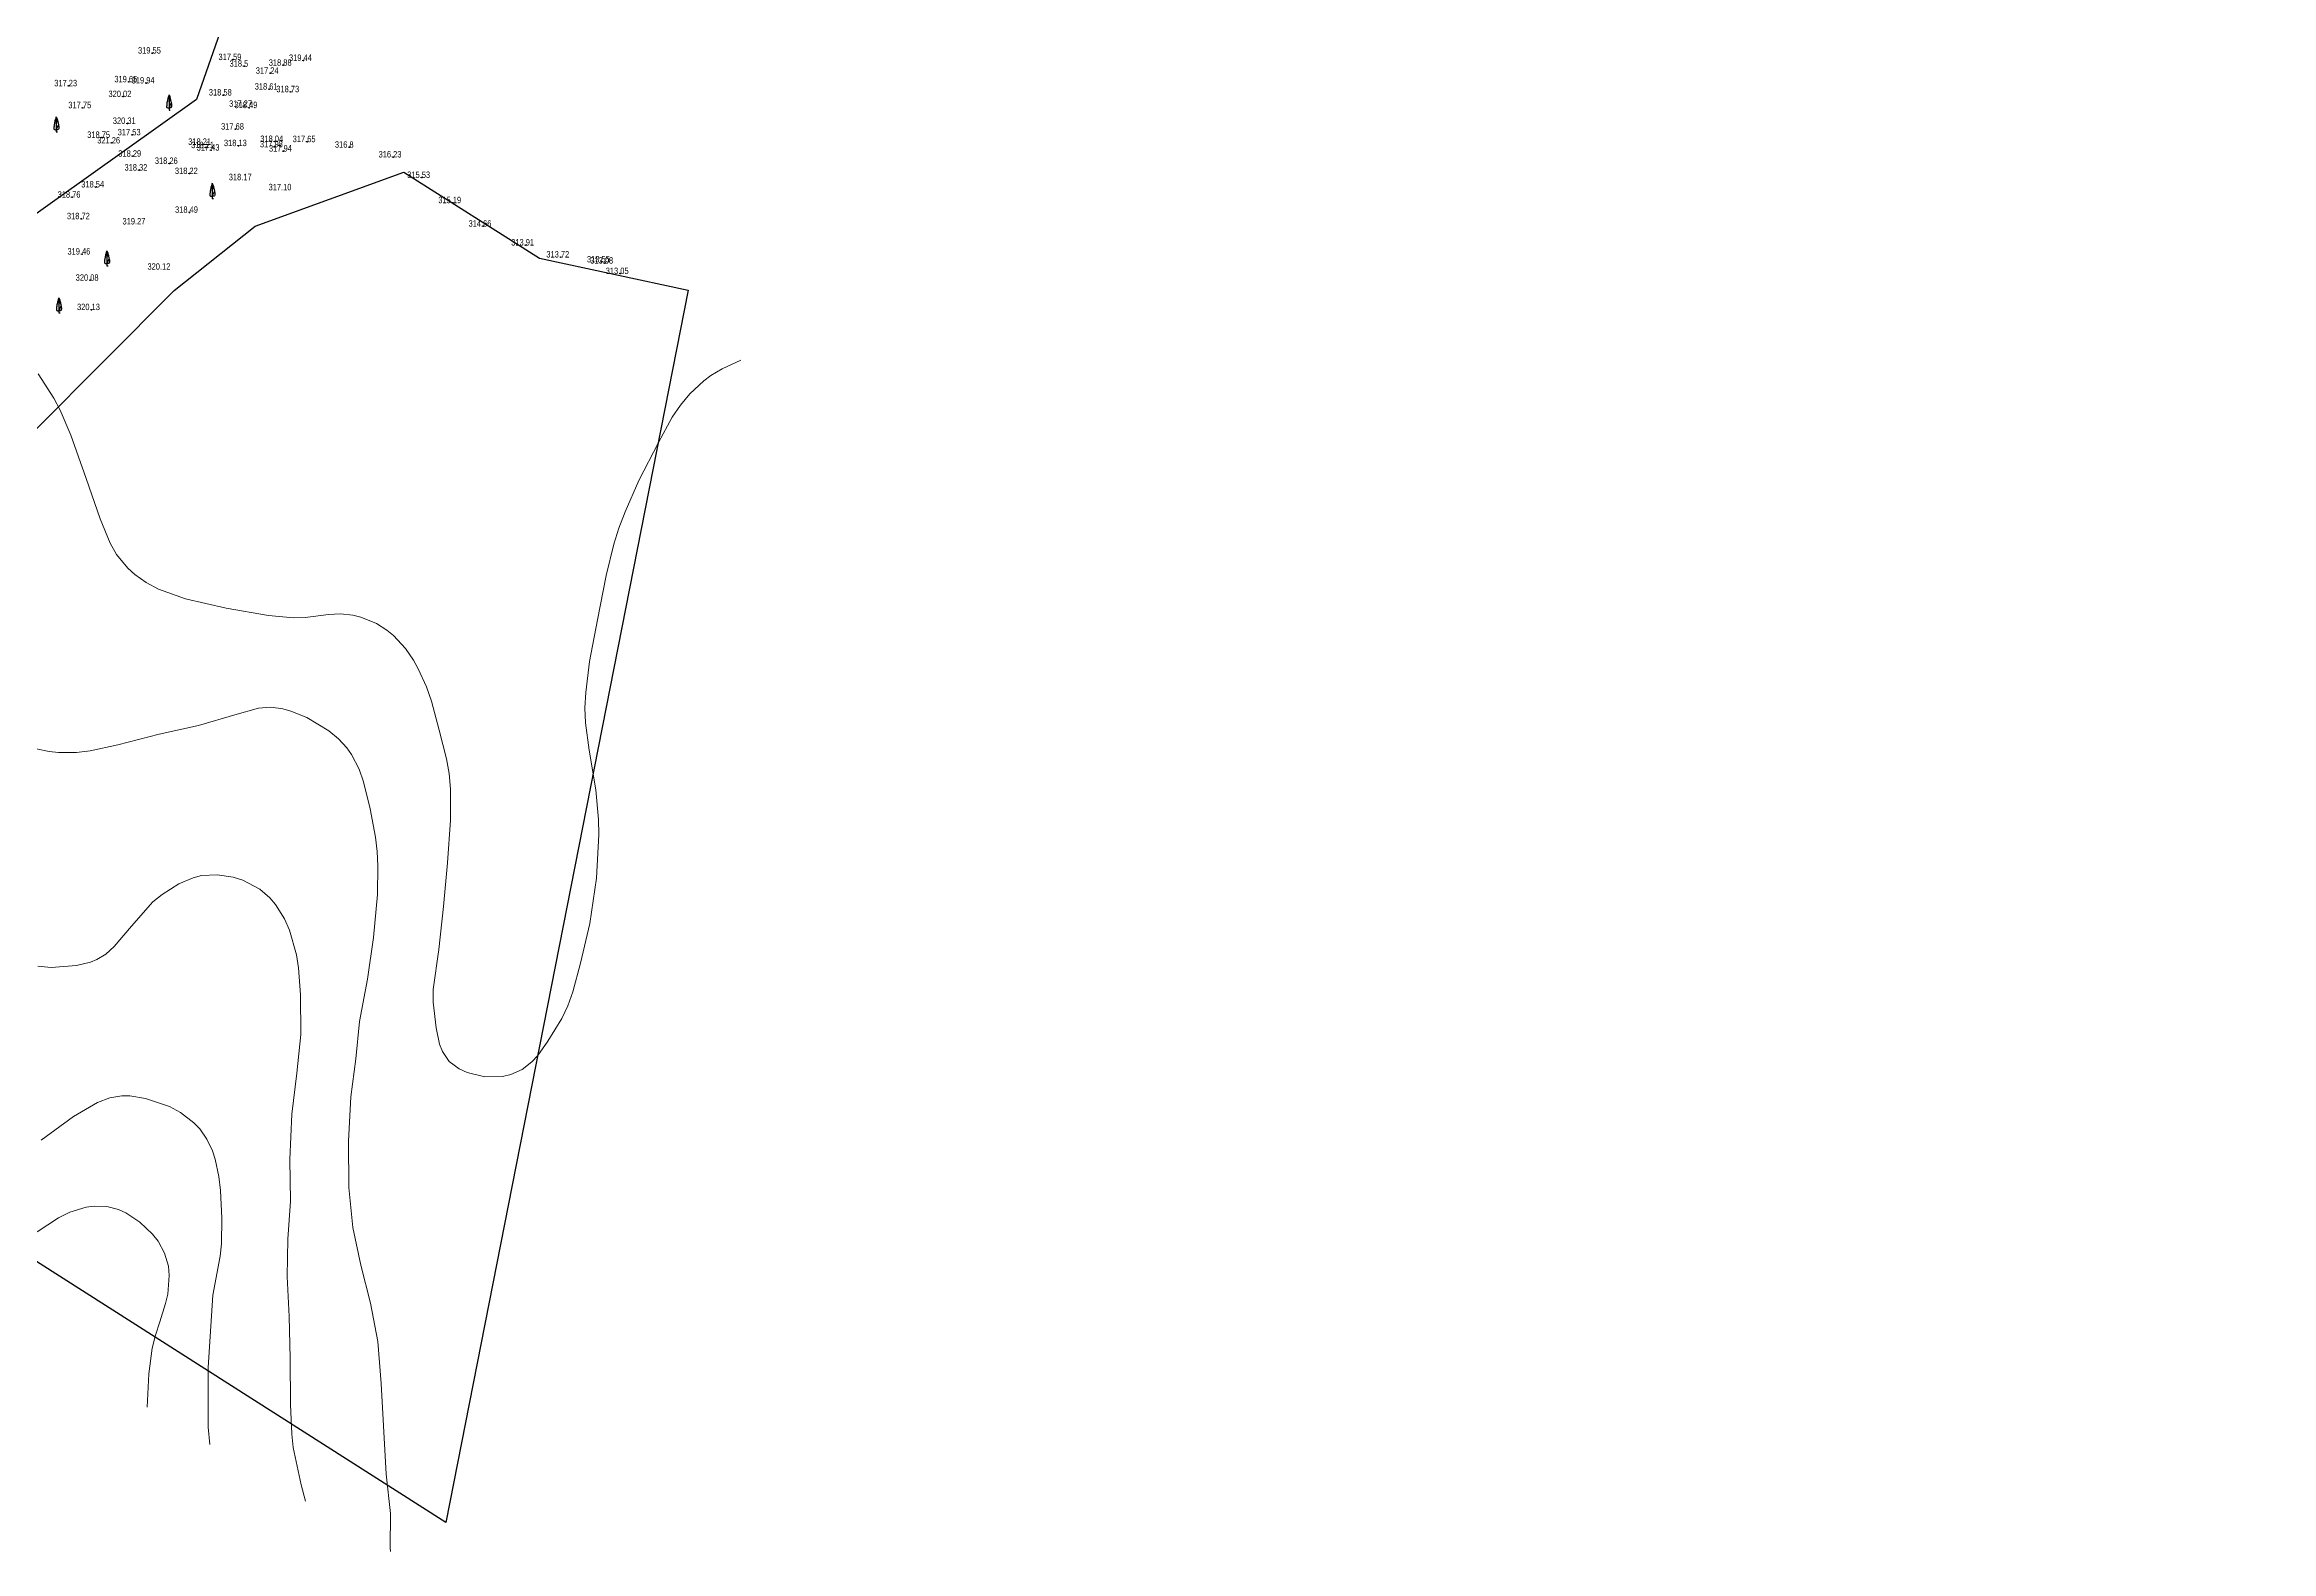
# Model space of a CAD drawing. Header units: metres. Extents: x 528544 to 533704, y 1867371 to 1868830.
# Drawn here: x 532369.2 to 532750.2, y 1867742.2 to 1868000 of the extents above; entities that cross this region are included whole.
import ezdxf

# ---------------------------------------------------------------- set-up
doc = ezdxf.new("R2010")
doc.units = ezdxf.units.M
doc.header["$MEASUREMENT"] = 0
for name, color, linetype in [('congtrinh', 4, 'Continuous'), ('DIEM', 7, 'Continuous'), ('DOCAO_CT', 7, 'Continuous'), ('KHUNG', 1, 'Continuous'), ('Layer1', 4, 'Continuous'), ('NEN', 3, 'Continuous')]:
    doc.layers.add(name, color=color, linetype=linetype)

# ---------------------------------------------------------------- blocks, each defined once
blk = doc.blocks.new('A$C63284C57')
at = {"layer": 'NEN', "color": 3}
blk.add_line((0.92, 0.85), (0.92, 0), dxfattribs=at)
for points in [[(0.92, 5.74), (0.92, 1.39)], [(0.92, 5.74), (0.92, 0), (1.37, 0)], [(0.92, 5.74), (0.92, 5.71)], [(0.92, 5.43), (0.99, 5.56)], [(0.92, 3.16), (1.44, 4.2)], [(0.92, 0.88), (1.77, 2.58)], [(0.92, 1.39), (0.92, 0.65)], [(0.92, 0.65), (0.92, 0.15)], [(0.92, 0.15), (0.92, 0)]]:
    blk.add_lwpolyline(points, dxfattribs=at)
for points in [[(0.92, 5.74), (0.71, 5.11), (0.52, 4.52), (0.36, 3.81), (0.21, 3.07), (0.11, 2.51), (0.05, 1.85), (0.02, 1.41), (0.02, 1.09), (0.24, 0.91), (0.61, 0.83), (0.92, 0.85)], [(0.92, 5.74), (1.18, 5.17), (1.34, 4.58), (1.5, 3.98), (1.59, 3.54), (1.72, 2.95), (1.81, 2.47), (1.9, 1.94), (1.9, 1.48), (1.78, 1.03), (1.62, 0.88), (1.26, 0.84), (0.92, 0.85)]]:
    blk.add_spline(points, degree=3, dxfattribs=at)

msp = doc.modelspace()

# ---------------------------------------------------------------- linework, layer by layer
at = {"layer": 'congtrinh', "color": 5, "ltscale": 0.2134}
msp.add_lwpolyline([(532430.66, 1867978.16), (532453.88, 1867963.45), (532479.31, 1867957.96), (532437.86, 1867747.15), (532256.48, 1867862.75), (532233.79, 1867865.71), (532248.15, 1867942.58), (532355.66, 1867922.09), (532391.37, 1867957.93), (532405.23, 1867968.92), (532430.66, 1867978.16)], close=True, dxfattribs=at)
at = {"layer": 'DIEM', "color": 0}
for p in [(532387.67, 1867998.51), (532401.44, 1867997.4), (532403.33, 1867996.26), (532407.82, 1867995.07), (532410.04, 1867996.44), (532413.5, 1867997.25), (532373.34, 1867992.92), (532382.62, 1867991.08), (532383.63, 1867993.6), (532386.59, 1867993.4), (532399.79, 1867991.34), (532407.64, 1867992.35), (532411.33, 1867991.9), (532375.75, 1867989.17), (532403.26, 1867989.42), (532404.18, 1867989.18), (532378.98, 1867984.09), (532380.7, 1867983.14), (532383.36, 1867986.48), (532384.2, 1867984.53), (532396.26, 1867982.9), (532401.88, 1867985.51), (532408.59, 1867983.39), (532414.13, 1867983.35), (532384.3, 1867980.88), (532390.55, 1867979.64), (532396.76, 1867982.34), (532397.7, 1867981.92), (532402.37, 1867982.68), (532408.53, 1867982.49), (532410.07, 1867981.75), (532421.35, 1867982.41), (532428.83, 1867980.74), (532377.96, 1867975.61), (532385.36, 1867978.5), (532393.97, 1867977.91), (532433.72, 1867977.24), (532373.91, 1867973.87), (532439.03, 1867972.92), (532375.51, 1867970.18), (532394.01, 1867971.27), (532444.22, 1867968.91), (532375.6, 1867964.13), (532451.52, 1867965.68), (532457.53, 1867963.63), (532464.48, 1867962.8), (532465.04, 1867962.59), (532467.69, 1867960.8), (532377.01, 1867959.65), (532377.23, 1867954.62)]:
    msp.add_point(p, dxfattribs=at)
at = {"layer": 'KHUNG', "ltscale": 0.2134}
msp.add_lwpolyline([(532781.55, 1868099.56), (532586.11, 1868210.75), (532440.42, 1868195.4), (532402.71, 1868132.23), (532420.86, 1868063.98), (532395.18, 1867990.56), (532316.24, 1867934.35), (532232.9, 1867946.14), (532196.18, 1867943.6), (532136.83, 1867954.57), (532077.75, 1867946.2), (532005.7, 1867957.57), (531970.49, 1867961.06), (531914.99, 1867986.11), (531798.55, 1867992.8), (531711.06, 1867976.08), (531621.02, 1868011.63), (531506.71, 1868062.49), (531390.29, 1868109.84), (531307.3, 1868146.29), (531202.39, 1868151.29), (531136.07, 1868181.99), (531103.92, 1868169.92)], dxfattribs=at)
at = {"layer": 'Layer1', "color": 11, "linetype": 'Continuous', "lineweight": 0, "flags": 128}
for points in [[(532423.3, 1867902.04), (532425.96, 1867900.94), (532427.77, 1867899.79), (532428.89, 1867898.87), (532430.92, 1867896.65), (532432.29, 1867894.66), (532433.12, 1867893.21), (532434.54, 1867890.09), (532435.38, 1867887.64), (532436.73, 1867882.68), (532437.96, 1867877.78), (532438.39, 1867875.26), (532438.62, 1867872.62), (532438.62, 1867867.33), (532438.14, 1867859.98), (532437.46, 1867852.54), (532436.63, 1867845.17), (532435.7, 1867838.36), (532435.69, 1867836.16), (532436.18, 1867831.8), (532436.78, 1867829), (532437.27, 1867827.72), (532438.4, 1867826.03), (532440.1, 1867824.74), (532441.49, 1867824.11), (532444.54, 1867823.4), (532447.56, 1867823.45), (532448.98, 1867823.78), (532450.92, 1867824.66), (532452.58, 1867825.99), (532453.56, 1867827.07), (532455.32, 1867829.49), (532457.7, 1867833.38), (532458.7, 1867835.55), (532459.55, 1867837.94), (532460.89, 1867842.84), (532462.5, 1867849.61), (532463.6, 1867857.38), (532464.04, 1867864.84), (532463.97, 1867867.41), (532463.51, 1867872.47), (532462.34, 1867879.25), (532461.73, 1867883.98), (532461.64, 1867886.51), (532461.77, 1867889.16), (532462.45, 1867894.42), (532463.79, 1867901.56), (532465.26, 1867909.17), (532466.57, 1867914.49), (532467.44, 1867917.24), (532468.51, 1867920.05), (532470.87, 1867925.38), (532474.2, 1867931.9), (532476.58, 1867936.22), (532477.99, 1867938.31), (532479.6, 1867940.24), (532481.97, 1867942.47), (532483.2, 1867943.39), (532485.1, 1867944.51), (532488.31, 1867945.99)], [(532368.08, 1867943.63), (532370.78, 1867939.49), (532371.86, 1867937.43), (532373.71, 1867933.14), (532376.33, 1867925.72), (532378.68, 1867918.85), (532380.4, 1867914.66), (532381.52, 1867912.72), (532383.46, 1867910.39), (532384.61, 1867909.35), (532386.55, 1867907.97), (532388.7, 1867906.83), (532393.3, 1867905.15), (532400.25, 1867903.56), (532407.53, 1867902.33), (532411.8, 1867901.92), (532413.8, 1867901.98), (532415.13, 1867902.13), (532417.79, 1867902.51), (532419.83, 1867902.61), (532421.91, 1867902.38), (532423.3, 1867902.04)], [(532421.71, 1867878.53), (532420.9, 1867879.66), (532419.5, 1867881.21), (532417.85, 1867882.59), (532414.05, 1867884.84), (532411.34, 1867885.97), (532409.96, 1867886.36), (532407.88, 1867886.63), (532405.82, 1867886.46), (532401.74, 1867885.34), (532395.53, 1867883.49), (532388.79, 1867882.03), (532381.71, 1867880.21), (532377.02, 1867879.17), (532374.68, 1867878.89), (532371.56, 1867878.86), (532370.01, 1867879.03), (532367.74, 1867879.52)], [(532428.37, 1867742.21), (532428.33, 1867742.84), (532428.4, 1867748.71), (532427.64, 1867755.44), (532427.2, 1867763.69), (532426.76, 1867770.93), (532426.21, 1867778.14), (532424.94, 1867784.7), (532423.28, 1867791.19), (532421.96, 1867797.61), (532421.25, 1867804.45), (532421.2, 1867812.4), (532421.59, 1867819.97), (532422.47, 1867826.45), (532423.06, 1867832.89), (532424.43, 1867840.12), (532425.49, 1867847.22), (532426.15, 1867854.59), (532426.23, 1867859.48), (532426.09, 1867861.92), (532425.79, 1867864.38), (532424.9, 1867869.25), (532423.77, 1867873.88), (532423.01, 1867876), (532421.71, 1867878.53)], [(532392.15, 1867856.39), (532394.59, 1867857.44), (532396.05, 1867857.81), (532398.71, 1867857.97), (532401.45, 1867857.58), (532403.13, 1867857.06), (532406.03, 1867855.51), (532407.75, 1867854.01), (532408.7, 1867852.88), (532410.22, 1867850.43), (532411.09, 1867848.48), (532412.29, 1867844.29), (532412.64, 1867842.06), (532413, 1867837.44), (532413.03, 1867830.64), (532413.03, 1867830.64), (532412.37, 1867824.05), (532411.52, 1867817.03), (532411.13, 1867809.28), (532411.28, 1867802.15), (532410.84, 1867795.64), (532410.7, 1867789.26), (532411.06, 1867782.4), (532411.22, 1867775.28), (532411.26, 1867767.33), (532411.49, 1867762.29), (532411.74, 1867759.98), (532413.11, 1867753.62), (532413.82, 1867750.83)], [(532368.04, 1867842.3), (532370.31, 1867842.09), (532374.63, 1867842.43), (532377.07, 1867843.02), (532378.16, 1867843.46), (532379.67, 1867844.38), (532381.08, 1867845.67), (532384.05, 1867849.15), (532387.74, 1867853.35), (532389.32, 1867854.58), (532392.15, 1867856.39)], [(532368.59, 1867812.56), (532374.14, 1867816.64), (532378.25, 1867819.03), (532380.34, 1867819.82), (532382.4, 1867820.14), (532383.76, 1867820.13), (532386.48, 1867819.71), (532390.56, 1867818.35), (532392.47, 1867817.32), (532394.75, 1867815.53), (532395.73, 1867814.48), (532396.97, 1867812.71), (532397.9, 1867810.74), (532398.37, 1867809.33), (532399.02, 1867806.32), (532399.3, 1867803.94), (532399.52, 1867799.2), (532399.44, 1867794.83), (532399.25, 1867792.7), (532397.96, 1867786.04), (532397.21, 1867773.7), (532397.21, 1867763.48), (532397.48, 1867760.51)]]:
    msp.add_lwpolyline(points, dxfattribs=at)
at = {"layer": 'Layer1', "color": 11, "linetype": 'Continuous', "lineweight": 13, "flags": 128}
msp.add_lwpolyline([(532386.75, 1867766.87), (532387.03, 1867772.59), (532387.62, 1867777.01), (532388.15, 1867779.23), (532388.89, 1867781.5), (532389.9, 1867784.62), (532390.29, 1867786.21), (532390.54, 1867789.43), (532390.38, 1867791.01), (532389.74, 1867793.24), (532388.63, 1867795.26), (532387.68, 1867796.46), (532385.47, 1867798.53), (532383.09, 1867800.11), (532381.84, 1867800.68), (532379.86, 1867801.19), (532377.76, 1867801.27), (532376.33, 1867801.09), (532373.52, 1867800.26), (532373.52, 1867800.26), (532371.57, 1867799.28), (532367.94, 1867796.89)], dxfattribs=at)

# ---------------------------------------------------------------- block references
at = {"linetype": 'Continuous', "xscale": 0.4499827870167792, "yscale": 0.4499827870167792, "zscale": 0.449982787048613}
for p in [(532390.07, 1867988.78), (532370.78, 1867985.04), (532397.47, 1867973.66), (532379.44, 1867962.13), (532371.22, 1867954.07)]:
    msp.add_blockref('A$C63284C57', p, dxfattribs=at)

# ---------------------------------------------------------------- texts
at = {"layer": 'DOCAO_CT', "color": 2, "width": 0.8}
for s, p in [('319.55', (532385.18, 1867998.44)), ('317.59', (532398.95, 1867997.32)), ('319.44', (532411.01, 1867997.18)), ('319.65', (532381.14, 1867993.52)), ('319.94', (532384.1, 1867993.32)), ('318.5', (532400.84, 1867996.18)), ('317.24', (532405.33, 1867994.99)), ('318.88', (532407.55, 1867996.36)), ('317.23', (532370.85, 1867992.84)), ('320.02', (532380.13, 1867991)), ('318.58', (532397.3, 1867991.26)), ('317.27', (532400.77, 1867989.34)), ('318.61', (532405.15, 1867992.27)), ('318.73', (532408.84, 1867991.82)), ('317.75', (532373.26, 1867989.09)), ('320.31', (532380.87, 1867986.4)), ('318.49', (532401.69, 1867989.1)), ('318.75', (532376.49, 1867984.01)), ('321.26', (532378.21, 1867983.06)), ('317.53', (532381.71, 1867984.45)), ('318.21', (532393.77, 1867982.82)), ('318.21', (532394.27, 1867982.26)), ('317.43', (532395.21, 1867981.84)), ('317.68', (532399.39, 1867985.43)), ('318.13', (532399.88, 1867982.6)), ('317.98', (532406.04, 1867982.41)), ('318.04', (532406.1, 1867983.31)), ('317.65', (532411.64, 1867983.28)), ('316.8', (532418.86, 1867982.33)), ('318.29', (532381.81, 1867980.8)), ('318.32', (532382.87, 1867978.42)), ('318.26', (532388.06, 1867979.56)), ('317.94', (532407.58, 1867981.67)), ('316.23', (532426.34, 1867980.66)), ('318.54', (532375.47, 1867975.53)), ('318.22', (532391.49, 1867977.83)), ('318.17', (532400.71, 1867976.77)), ('317.10', (532407.52, 1867975.05)), ('315.53', (532431.24, 1867977.16)), ('318.76', (532371.43, 1867973.79)), ('318.49', (532391.52, 1867971.2)), ('315.19', (532436.55, 1867972.84)), ('318.72', (532373.02, 1867970.1)), ('319.27', (532382.53, 1867969.2)), ('314.66', (532441.73, 1867968.83)), ('319.46', (532373.11, 1867964.05)), ('313.91', (532449.03, 1867965.6)), ('313.72', (532455.04, 1867963.55)), ('313.55', (532461.99, 1867962.72)), ('320.08', (532374.52, 1867959.57)), ('320.12', (532386.8, 1867961.46)), ('313.08', (532462.55, 1867962.51)), ('313.05', (532465.2, 1867960.72)), ('320.13', (532374.75, 1867954.55))]:
    msp.add_text(s, height=1.1, dxfattribs=at).set_placement(p)

doc.saveas('drawing.dxf')
